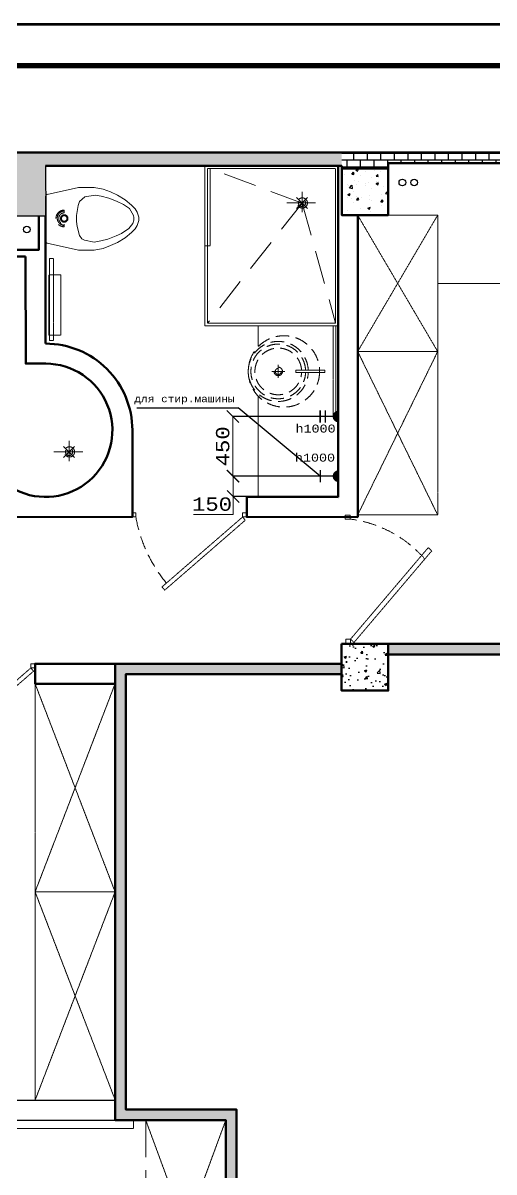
# Model space of a CAD drawing. Header units: millimetres. Extents: x 653176 to 972033, y 753746 to 925850.
# Drawn here: x 679381 to 682914, y 832706 to 841323 of the extents above; entities that cross this region are included whole.
import ezdxf

# ---------------------------------------------------------------- set-up
doc = ezdxf.new("R2010")
doc.units = ezdxf.units.MM
doc.header["$LTSCALE"] = 10
doc.linetypes.add('DASHDOTX2', pattern=[50.8, 25.4, -12.7, 0, -12.7])
doc.linetypes.add('DASHED', pattern=[0.75, 0.5, -0.25])
doc.layers.get('0').update_dxf_attribs({"color": 65, "lineweight": 25})
for name, color, linetype, lineweight in [('AL', 7, 'Continuous', 30), ('electro', 242, 'Continuous', 30), ('P-SANR-FIXT', 6, 'Continuous', 18), ('wall', 95, 'Continuous', 60), ('двери', 202, 'Continuous', 9), ('ОСИ', 75, 'DASHDOTX2', 0), ('размh150', 7, 'Continuous', 9), ('Стены', 7, 'Continuous', 25), ('ТЕКСТ1', 90, 'Continuous', 25)]:
    doc.layers.add(name, color=color, linetype=linetype, lineweight=lineweight)
doc.layers.add('AL2', color=240, linetype='Continuous', lineweight=30, transparency=0.5)
doc.styles.add('acd-studio', font='cour.ttf')
doc.dimstyles.new('у', dxfattribs={"dimtxt": 100, "dimasz": 90, "dimexe": 1, "dimexo": 1, "dimgap": 20, "dimtad": 1, "dimtoh": 1, "dimdec": 0, "dimrnd": 5, "dimtxsty": 'acd-studio', "dimblk": 'OBLIQUE', "dimcen": 2.5, "dimclrt": 256, "dimadec": 0, "dimazin": 0, "dimtfac": 1, "dimtdec": 0, "dimtmove": 0, "dimatfit": 3, "dimfxl": 1, "dimlwd": -1, "dimarcsym": 0})
pattern_1 = [(0, (158368.234, -153707.73), (0, 50.8), []), (90, (158368.234, -153707.73), (-50.8, 50.8), [50.8, -50.8])]
pattern_2 = [(45, (158368.234, -153707.73), (-35.355339, 35.355339), []), (45, (158403.534, -153707.73), (-35.355339, 35.355339), [24, -10])]

# ---------------------------------------------------------------- blocks, each defined once
blk = doc.blocks.new('_Oblique')
at = {"color": 0, "linetype": 'ByBlock', "lineweight": -2}
blk.add_line((-0.5, -0.5), (0.5, 0.5), dxfattribs=at)
blk = doc.blocks.new('*D648')
at = {"layer": 'Defpoints', "color": 0, "lineweight": 90, "transparency": 16777216}
for p in [(680956.9, 837924.1), (681747.7, 837924.1), (681745.9, 837772.1)]:
    blk.add_point(p, dxfattribs=at)
at = {"layer": 'размh150', "color": 0, "lineweight": -2, "transparency": 16777216}
for p, q in [((681746.7, 837924.1), (680955.9, 837924.1)), ((681744.9, 837772.1), (680955.9, 837772.1))]:
    blk.add_line(p, q, dxfattribs=at)
at = {"layer": 'размh150', "color": 0, "transparency": 16777216}
for p, q in [((680956.9, 837924.1), (680956.9, 837772.1)), ((680956.9, 837772.1), (680956.9, 837637.7)), ((680956.9, 837637.7), (680660.9, 837637.7))]:
    blk.add_line(p, q, dxfattribs=at)
at = {"layer": 'размh150', "color": 0, "transparency": 16777216, "xscale": 90, "yscale": 90, "zscale": 90}
for p, rotation in [((680956.9, 837924.1), 90), ((680956.9, 837772.1), 270)]:
    blk.add_blockref('_Oblique', p, dxfattribs=dict(at, rotation=rotation))
at = {"layer": 'размh150', "transparency": 16777216, "insert": (680798.9, 837713.9), "char_height": 100, "attachment_point": 5, "style": 'acd-studio'}
blk.add_mtext('150', dxfattribs=at)
blk = doc.blocks.new('*D649')
at = {"layer": 'Defpoints', "color": 0, "lineweight": 90, "transparency": 16777216}
for p in [(680955.7, 838371.8), (681745.9, 838371.8), (681746.7, 837924.1)]:
    blk.add_point(p, dxfattribs=at)
at = {"layer": 'размh150', "color": 0, "lineweight": -2, "transparency": 16777216}
for p, q in [((681744.9, 838371.8), (680954.7, 838371.8)), ((681745.7, 837924.1), (680954.7, 837924.1))]:
    blk.add_line(p, q, dxfattribs=at)
at = {"layer": 'размh150', "color": 0, "transparency": 16777216}
blk.add_line((680955.7, 837924.1), (680955.7, 838371.8), dxfattribs=at)
at = {"layer": 'размh150', "color": 0, "transparency": 16777216, "xscale": 90, "yscale": 90, "zscale": 90}
for p, rotation in [((680955.7, 838371.8), 90), ((680955.7, 837924.1), 270)]:
    blk.add_blockref('_Oblique', p, dxfattribs=dict(at, rotation=rotation))
at = {"layer": 'размh150', "transparency": 16777216, "insert": (680879.5, 838147.9), "char_height": 100, "attachment_point": 5, "rotation": 90, "style": 'acd-studio'}
blk.add_mtext('450', dxfattribs=at)

msp = doc.modelspace()

# ---------------------------------------------------------------- hatches: boundary and pattern name
at = {"layer": 'electro'}
for points in [[(681745.9, 838327.4), (681745.9, 838416.2, 0.959653)], [(681745.9, 837879.6), (681745.9, 837968.5, 0.959653)]]:
    msp.add_hatch(color=7, dxfattribs=at).paths.add_polyline_path(points)
at = {"layer": 'Стены'}
h = msp.add_hatch(dxfattribs=at)
h.set_pattern_fill('AR-B816', scale=0.25)
h.set_pattern_definition(pattern_1)
h.paths.add_polyline_path([(678806.4, 840351.6), (673795, 840351.6), (673795, 840241.6), (674150.9, 840241.6), (677770.9, 840241.6), (677770.9, 840226.6), (678119.9, 840226.6), (678119.9, 839876.6), (678136.9, 839876.6), (678136.9, 839876.8), (678935.9, 839876.6), (678998.7, 839876.6)])
h.paths.add_polyline_path([(679160.9, 840351.6), (678806.4, 840351.6), (678998.7, 839876.6), (679203.7, 839876.6)])
h.paths.add_polyline_path([(679178.7, 840351.6), (679160.9, 840351.6), (679203.7, 839876.6), (679286, 839876.6)])
h.paths.add_polyline_path([(679198.2, 840351.6), (679178.7, 840351.6), (679286, 839876.6), (679376.1, 839876.6)])
h.paths.add_polyline_path([(679550.9, 840251.6), (681771.9, 840251.6), (681771.9, 840351.6), (679198.2, 840351.6), (679376.1, 839876.6), (679550.9, 839876.6)])
h = msp.add_hatch(dxfattribs=at)
h.set_pattern_fill('AR-B816', scale=0.25)
h.set_pattern_definition(pattern_1)
h.paths.add_polyline_path([(688084.9, 840351.6), (681771.9, 840351.6), (681771.9, 840231.6), (682120.9, 840230.6), (682120.9, 840271.6), (686153.9, 840270.6), (686153.9, 840241.6), (686503.9, 840241.6), (686504.2, 840045.6), (687683.9, 840045.6), (687683.9, 839175.6), (688084.9, 839175.6)])
h = msp.add_hatch(dxfattribs=at)
h.set_pattern_fill('AR-CONC')
h.set_pattern_definition([(50, (158368.23, -153707.73), (182.184669, -15.939086), [19.05, -209.55]), (355, (158368.23, -153707.73), (-35.24342, 191.056845), [15.24, -167.640584]), (100.451445, (158383.42, -153709.06), (146.941247, 175.117752), [16.19001, -178.090245]), (46.1842, (158368.23, -153656.93), (271.07904, -42.04233), [28.575, -314.325]), (96.635558, (158390.82, -153660.43), (237.404134, 247.426125), [24.28502, -267.13561]), (351.18415, (158368.23, -153656.93), (237.404134, 247.426125), [22.85997, -251.45973]), (21, (158393.63, -153669.63), (151.614391, -102.265198), [19.05, -209.55]), (326, (158393.63, -153669.63), (61.802028, 184.187966), [15.24, -167.64]), (71.451445, (158406.27, -153678.15), (213.41642, 81.92277), [16.19001, -178.089938]), (37.5, (158368.234, -153707.73), (3.0886033, 84.555039), [0, -165.608, 0, -170.18, 0, -168.275]), (7.5, (158368.23, -153707.73), (66.8196625, 100.180575), [0, -97.028, 0, -161.798, 0, -64.135]), (327.5, (158311.59, -153707.73), (135.590595, -5.728744), [0, -63.5, 0, -198.12, 0, -262.89]), (317.5, (158286.19, -153707.73), (148.129181, 25.426491), [0, -82.55, 0, -131.572, 0, -186.69])])
h.paths.add_polyline_path([(681771.1, 836316.6), (682119.9, 836316.6), (682119.9, 836666.6), (681771.1, 836666.6)])
h = msp.add_hatch(dxfattribs=at)
h.set_pattern_fill('JIS_STN_2.5', scale=20)
h.set_pattern_definition(pattern_2)
h.paths.add_polyline_path([(687479.9, 836666.6), (682120.1, 836666.6), (682120.1, 836586.6), (687449.7, 836586.6)])
h = msp.add_hatch(dxfattribs=at)
h.set_pattern_fill('JIS_STN_2.5', scale=20)
h.set_pattern_definition(pattern_2)
h.paths.add_polyline_path([(680152.1, 836438.8), (681771.1, 836438.8), (681771.1, 836517.8), (680072.3, 836517.8), (680073.1, 833095.6), (680902.1, 833094.6), (680902.1, 831465.6), (680592.1, 831465.6), (680592.1, 831085.6), (680982.1, 831085.6), (680982.1, 833175.6), (680152.1, 833175.6)])

# ---------------------------------------------------------------- linework, layer by layer
at = {"layer": 'AL', "color": 7}
for p, q in [((680198.2, 840251.6), (679550.9, 840251.6)), ((679550.9, 840251.6), (679551.9, 839876.6)), ((681868.8, 840227.8), (681868.8, 840227.8)), ((681878.7, 840221.4), (681896.5, 840228.2)), ((681891.1, 840212), (681896.2, 840227.3)), ((681790.6, 840190), (681790.6, 840190)), ((681847.7, 840188.8), (681859.9, 840203.4)), ((681847.7, 840188.8), (681862.8, 840187.5)), ((681863.8, 840187.6), (681860.9, 840203.6)), ((681865.7, 840143.3), (681865.7, 840143.3)), ((681878.3, 840220.5), (681891, 840212)), ((681895.8, 840137.5), (681895.8, 840137.5)), ((681912.9, 840182), (681912.9, 840182)), ((681951, 840211.2), (681951, 840211.2)), ((681997.6, 840162.3), (681997.6, 840162.3)), ((682014.6, 840219.5), (682014.6, 840219.5)), ((682029.8, 840172.9), (682042.1, 840187.5)), ((682029.8, 840172.8), (682045, 840171.5)), ((682046, 840171.7), (682043.1, 840187.6)), ((682061, 840207.5), (682061, 840207.5)), ((681813.7, 840109.1), (681813.7, 840109.1)), ((681825.6, 840100.8), (681825.6, 840100.8)), ((681828.7, 840086), (681848.5, 840106.6)), ((681829, 840085.5), (681851.6, 840082)), ((681851.6, 840082.5), (681848.8, 840106.7)), ((681862.6, 840058.7), (681862.6, 840058.7)), ((681884.2, 840111), (681884.2, 840111)), ((681947.7, 840119.4), (681947.7, 840119.4)), ((681949.3, 840103.4), (681949.3, 840103.4)), ((681973.8, 840126.3), (681973.8, 840126.3)), ((681994.5, 840077.8), (681994.5, 840077.8)), ((682030, 840118.3), (682042.6, 840109.7)), ((682030.4, 840119.1), (682048.1, 840126)), ((682031.4, 840131.8), (682031.4, 840131.8)), ((682042.7, 840109.7), (682047.8, 840125.1)), ((682043.9, 840132), (682043.9, 840132)), ((682084.9, 840097.6), (682084.9, 840097.6)), ((682099.8, 840044), (682119.6, 840064.6)), ((682120.9, 840055.8), (682119.9, 840064.6)), ((681774.5, 839986.5), (681774.5, 839986.5)), ((681816.5, 840036.3), (681829.2, 840027.8)), ((681816.9, 840037.2), (681834.7, 840044)), ((681817.3, 840010.8), (681817.3, 840010.8)), ((681829.3, 840027.8), (681834.4, 840043.1)), ((681845.2, 840008.4), (681845.2, 840008.4)), ((681859.5, 839974.2), (681859.5, 839974.2)), ((681880.9, 840019.2), (681880.9, 840019.2)), ((681882.9, 839997.8), (681895.1, 840012.4)), ((681882.9, 839997.7), (681898.1, 839996.4)), ((681899.1, 839996.6), (681896.1, 840012.5)), ((681922.6, 840011.9), (681922.6, 840011.9)), ((681977.1, 840031.8), (681977.1, 840031.8)), ((681980.8, 840002.6), (681980.8, 840002.6)), ((681991.4, 839993.2), (681991.4, 839993.2)), ((682065.1, 839981.8), (682077.3, 839996.4)), ((682065.1, 839981.8), (682080.3, 839980.5)), ((682070.8, 840037.4), (682070.8, 840037.4)), ((682081.3, 839980.6), (682078.3, 839996.6)), ((682100, 840043.5), (682120.9, 840040.2)), ((682116.4, 839996.9), (682116.4, 839996.9)), ((681814.1, 839919), (681814.1, 839919)), ((681856.4, 839889.6), (681856.4, 839889.6)), ((681910.3, 839931.7), (681910.3, 839931.7)), ((681968.2, 839934.1), (681980.8, 839925.6)), ((681968.5, 839934.9), (681986.3, 839941.8)), ((681980.9, 839925.5), (681986, 839940.9)), ((681988.3, 839908.7), (681988.3, 839908.7)), ((682060.3, 839885.8), (682060.3, 839885.8)), ((682070.7, 839952.8), (682070.7, 839952.8)), ((682118.7, 839926.6), (682118.7, 839926.6)), ((678119.9, 839876.6), (679550.9, 839876.6)), ((681771.1, 836517.8), (681771.1, 836438.8)), ((680152.1, 836438.8), (680152.1, 833175.6)), ((680152.1, 836438.8), (681771.1, 836438.8)), ((677916.7, 833245.6), (680069.5, 833245.6)), ((680152.1, 833175.6), (680982.1, 833175.6)), ((680982.1, 833175.6), (680982.1, 831085.6)), ((678116.6, 833095.6), (680073.1, 833095.6))]:
    msp.add_line(p, q, dxfattribs=at)
at = {"layer": 'AL', "color": 7, "lineweight": 50, "const_width": 20}
msp.add_lwpolyline([(668453.9, 841312.7), (689453.9, 841312.7), (689453.9, 826462.7), (668453.9, 826462.7), (668453.9, 841312.7)], dxfattribs=at)
for points in [[(669503.9, 841012.7), (689153.9, 841012.7), (689153.9, 826762.7), (669503.9, 826762.7)], [(669513.9, 841002.7), (689143.9, 841002.7), (689143.9, 826772.7), (669513.9, 826772.7)], [(669523.9, 840992.7), (689133.9, 840992.7), (689133.9, 826782.7), (669523.9, 826782.7)]]:
    msp.add_lwpolyline(points, close=True, dxfattribs=at)
at = {"layer": 'AL', "color": 7, "lineweight": 50}
for points in [[(680072.3, 836517.8), (681771.1, 836517.8), (681771.1, 836666.6)], [(682120.1, 836666.6), (682120.1, 836438.8)], [(680072.3, 836367.9), (679472.3, 836367.9), (679472.3, 836517.8), (680072.3, 836517.8)], [(680073.1, 833095.6), (680072.2, 836517.8)], [(680902.1, 831465.6), (680902.1, 833095.6), (680073.1, 833095.6), (680073.1, 833095.6)]]:
    msp.add_lwpolyline(points, dxfattribs=at)
at = {"layer": 'AL', "color": 7}
for centre in [(682226.2, 840127), (682226.2, 840127), (682314.4, 840127), (682314.4, 840127), (679410, 839773.7)]:
    msp.add_circle(centre, 25, dxfattribs=at)
at = {"layer": 'AL2', "color": 7}
for points in [[(681745.9, 838417.8), (681745.9, 838517.8)], [(681745.9, 837767.8), (681745.9, 838417.8)]]:
    msp.add_lwpolyline(points, dxfattribs=at)
at = {"layer": 'electro', "color": 7}
for points in [[(681607.2, 838416.1), (681607.3, 838327.2)], [(681609.1, 838416.1), (681609.1, 838327.2)], [(681648.6, 838416.1), (681648.6, 838327.3)], [(681701.4, 838371.7), (681562.9, 838371.6)], [(681703.3, 838371.7), (681564.7, 838371.6)], [(681703.3, 837924), (681564.7, 837923.9)], [(681609.1, 837968.4), (681609.1, 837879.5)], [(681609.1, 837968.3), (681609.1, 837879.5)]]:
    msp.add_lwpolyline(points, dxfattribs=at)
at = {"layer": 'P-SANR-FIXT', "color": 7}
msp.add_line((679551, 840023.2), (679550.8, 839686.5), dxfattribs=at)
for centre, radius, start, end in [((679566.8, 840023.2), 15.7, 96.52993, 179.96548), ((679564.8, 839686.5), 14, 179.96548, 263.75437)]:
    msp.add_arc(centre, radius, start, end, dxfattribs=at)
at = {"layer": 'wall', "color": 7}
for p, q in [((688084.9, 840351.6), (673795, 840351.6)), ((679550.9, 840251.6), (681771.9, 840251.6)), ((681771.9, 840231.6), (681771.9, 840251.6)), ((688084.4, 836586.6), (682120.1, 836586.6))]:
    msp.add_line(p, q, dxfattribs=at)
for points in [[(681745.9, 837767.8), (681745.9, 840251.6)], [(682120.9, 840231.6), (682120.9, 840270.6), (686153.9, 840270.6)], [(681891.3, 839881.6), (681891.3, 837617.8)], [(679500.9, 839876.6), (679501.1, 839622), (678935.9, 839621.6), (678935.9, 839571.6), (679401.1, 839571.9)], [(679550.9, 839876.6), (679551.5, 838918.3)], [(679551.6, 838768.3), (679401.6, 838768.3), (679401.1, 839571.9)], [(680201.6, 838268.3), (680201.7, 837618.6), (677170.1, 837618), (677170.1, 837768), (679001.6, 837768.3)], [(681891.3, 837617.8), (681059.8, 837618.2), (681059.8, 837768.2), (681745.9, 837767.8)], [(687683.9, 837376.6), (687683.9, 836666.6), (681771.1, 836666.6)], [(681771.1, 836438.8), (681771.1, 836517.8), (680072.3, 836517.8), (680073.1, 833095.6), (680902.1, 833094.6), (680902.1, 831465.6), (680592.1, 831465.6), (680592.1, 831085.6), (680982.1, 831085.6), (680982.1, 833175.6), (680152.1, 833175.6), (680152.1, 836438.8), (681771.1, 836438.8), (681771.1, 836517.8)]]:
    msp.add_lwpolyline(points, dxfattribs=at)
for points in [[(681771.9, 840231.6), (682120.9, 840231.6), (682120.9, 839881.6), (681771.9, 839881.6)], [(681771.1, 836666.6), (682119.9, 836666.6), (682119.9, 836316.6), (681771.1, 836316.6)]]:
    msp.add_lwpolyline(points, close=True, dxfattribs=at)
for radius, start, end in [(650, 0, 90.00622), (500, 179.971, 90)]:
    msp.add_arc((679551.6, 838268.3), radius, start, end, dxfattribs=at)
at = {"layer": 'двери', "color": 7}
for points in [[(680228.1, 837649.8), (680201.7, 837649.9), (680201.7, 837618.3), (680228.1, 837618.2)], [(681059.7, 837649.8), (681028.1, 837649.8), (681028.1, 837618.2), (681059.7, 837618.2)], [(681798.4, 837602.4), (681798.4, 837632.3), (681834.2, 837632.4), (681834.2, 837602.5)], [(681802.3, 836666.6), (681802.2, 836702.4), (681838, 836702.5), (681838.1, 836666.7)], [(679472, 836517.8), (679440.4, 836517.9), (679440.4, 836486.3), (679472, 836486.2)]]:
    msp.add_lwpolyline(points, close=True, dxfattribs=at)
at = {"layer": 'ОСИ', "color": 7, "linetype": 'DASHED', "ltscale": 50}
for p, q in [((681475.3, 839972.3), (680784.8, 840231.6)), ((679563.5, 840037.1), (679797.4, 840089.7)), ((679797.4, 840089.7), (679915.4, 840089.7)), ((679915.4, 840089.7), (679982.1, 840076.6)), ((679982.1, 840076.6), (680037.5, 840055.9)), ((680037.5, 840055.9), (680090.3, 840031.7)), ((681474.1, 839902.8), (681474.1, 840055.7)), ((679806.4, 839984.8), (679795.1, 839953.8)), ((679846.2, 840017.9), (679806.4, 839984.8)), ((679923.6, 840031.5), (679846.2, 840017.9)), ((679966.7, 840023.9), (679923.6, 840031.5)), ((680025.8, 840008.1), (679966.7, 840023.9)), ((680083.3, 839987.1), (680025.8, 840008.1)), ((680135.6, 839962.7), (680083.3, 839987.1)), ((680090.3, 840031.7), (680147.9, 839997.4)), ((680147.9, 839997.4), (680195, 839957)), ((681475, 839972.3), (680765.9, 839071.6)), ((681359.4, 839972.9), (681576.1, 839972.9)), ((681514.5, 839931.7), (681432.1, 840014.1)), ((681514.5, 840014), (681432.1, 839931.7)), ((681475.3, 839972.3), (681725.9, 839071.6)), ((679641.4, 839876.2), (679642, 839877.9)), ((679642, 839877.9), (679642.7, 839879.6)), ((679642.7, 839879.6), (679643.4, 839881.2)), ((679643.4, 839881.2), (679644.2, 839882.8)), ((679644.2, 839882.8), (679645, 839884.4)), ((679645, 839884.4), (679645.9, 839886)), ((679645.9, 839886), (679646.8, 839887.5)), ((679646.8, 839887.5), (679647.8, 839889.1)), ((679647.8, 839889.1), (679648.9, 839890.5)), ((679648.9, 839890.5), (679650, 839892)), ((679650, 839892), (679651.1, 839893.4)), ((679651.1, 839893.4), (679652.3, 839894.8)), ((679652.3, 839894.8), (679653.6, 839896.1)), ((679653.6, 839896.1), (679654.9, 839897.4)), ((679654.9, 839897.4), (679656.2, 839898.6)), ((679656.2, 839898.6), (679657.6, 839899.8)), ((679657.6, 839899.8), (679659, 839901)), ((679659, 839901), (679660.5, 839902.1)), ((679660.5, 839902.1), (679662, 839903.2)), ((679662, 839903.2), (679663.5, 839904.2)), ((679663.5, 839904.2), (679665, 839905.1)), ((679665, 839905.1), (679666.6, 839906.1)), ((679666.6, 839906.1), (679668.3, 839906.9)), ((679668.3, 839906.9), (679669.9, 839907.7)), ((679669.9, 839907.7), (679671.6, 839908.5)), ((679671.6, 839908.5), (679673.3, 839909.2)), ((679673.3, 839909.2), (679675.1, 839909.8)), ((679675.1, 839909.8), (679676.8, 839910.4)), ((679676.8, 839910.4), (679678.6, 839910.9)), ((679678.6, 839910.9), (679680.4, 839911.4)), ((679680.4, 839911.4), (679682.2, 839911.8)), ((679682.2, 839911.8), (679684.1, 839912.1)), ((679684.1, 839912.1), (679685.9, 839912.4)), ((679685.9, 839912.4), (679687.8, 839912.6)), ((679687.8, 839912.6), (679689.6, 839912.8)), ((679689.6, 839912.8), (679691.5, 839912.8)), ((679691.5, 839919.8), (679691.5, 839898.8)), ((679782.1, 839879.9), (679782, 839833.7)), ((679795.1, 839953.8), (679782.1, 839879.9)), ((680180.1, 839931.8), (680135.6, 839962.7)), ((680210.6, 839878.8), (680180.1, 839931.8)), ((680195, 839957), (680223, 839929.1)), ((680213.1, 839865), (680210.6, 839878.8)), ((680223, 839929.1), (680237, 839904.8)), ((680237, 839904.8), (680250.9, 839866.4)), ((679638.4, 839858.7), (679638.5, 839860.5)), ((679638.5, 839856.9), (679638.4, 839858.7)), ((679638.5, 839862.2), (679638.7, 839864)), ((679638.5, 839860.5), (679638.5, 839862.2)), ((679638.6, 839855.1), (679638.5, 839856.9)), ((679638.7, 839853.4), (679638.6, 839855.1)), ((679638.7, 839864), (679638.9, 839865.8)), ((679638.9, 839851.6), (679638.7, 839853.4)), ((679638.9, 839865.8), (679639.2, 839867.5)), ((679639.2, 839849.9), (679638.9, 839851.6)), ((679639.2, 839867.5), (679639.5, 839869.3)), ((679639.5, 839848.1), (679639.2, 839849.9)), ((679639.5, 839869.3), (679639.9, 839871)), ((679639.9, 839846.4), (679639.5, 839848.1)), ((679639.9, 839871), (679640.3, 839872.8)), ((679640.3, 839844.7), (679639.9, 839846.4)), ((679640.3, 839872.8), (679640.8, 839874.5)), ((679640.8, 839843), (679640.3, 839844.7)), ((679640.8, 839874.5), (679641.4, 839876.2)), ((679641.4, 839841.4), (679640.8, 839843)), ((679642, 839839.7), (679641.4, 839841.4)), ((679642.6, 839838.1), (679642, 839839.7)), ((679643.4, 839836.5), (679642.6, 839838.1)), ((679644.1, 839834.9), (679643.4, 839836.5)), ((679644.9, 839833.4), (679644.1, 839834.9)), ((679645.8, 839831.9), (679644.9, 839833.4)), ((679646.7, 839830.4), (679645.8, 839831.9)), ((679647.7, 839829), (679646.7, 839830.4)), ((679648.7, 839827.5), (679647.7, 839829)), ((679649.7, 839826.2), (679648.7, 839827.5)), ((679650.8, 839824.8), (679649.7, 839826.2)), ((679652, 839823.5), (679650.8, 839824.8)), ((679653.2, 839822.3), (679652, 839823.5)), ((679654.4, 839821.1), (679653.2, 839822.3)), ((679655.6, 839819.9), (679654.4, 839821.1)), ((679656.9, 839818.8), (679655.6, 839819.9)), ((679658.3, 839817.7), (679656.9, 839818.8)), ((679659.6, 839816.6), (679658.3, 839817.7)), ((679661, 839815.6), (679659.6, 839816.6)), ((679661, 839826.7), (679661.2, 839826.2)), ((679662.5, 839814.7), (679661, 839815.6)), ((679661.2, 839826.2), (679661.4, 839825.8)), ((679661.4, 839825.8), (679661.6, 839825.3)), ((679661.6, 839825.3), (679661.8, 839824.8)), ((679661.8, 839824.8), (679662, 839824.4)), ((679662, 839824.4), (679662.3, 839823.9)), ((679662.3, 839823.9), (679662.5, 839823.4)), ((679662.5, 839823.4), (679662.7, 839823)), ((679663.9, 839813.8), (679662.5, 839814.7)), ((679662.7, 839823), (679663, 839822.5)), ((679663, 839822.5), (679663.3, 839822.1)), ((679663.3, 839822.1), (679663.5, 839821.6)), ((679663.5, 839821.6), (679663.8, 839821.2)), ((679663.8, 839821.2), (679664.1, 839820.7)), ((679665.4, 839813), (679663.9, 839813.8)), ((679664.1, 839820.7), (679664.4, 839820.3)), ((679664.4, 839820.3), (679664.7, 839819.8)), ((679666.9, 839812.2), (679665.4, 839813)), ((679666.6, 839817.2), (679666.9, 839816.7)), ((679666.9, 839816.7), (679667.2, 839816.3)), ((679668.5, 839811.4), (679666.9, 839812.2)), ((679667.2, 839816.3), (679667.6, 839815.9)), ((679667.6, 839815.9), (679667.9, 839815.5)), ((679667.9, 839815.5), (679668.3, 839815)), ((679668.3, 839815), (679668.7, 839814.6)), ((679670, 839810.8), (679668.5, 839811.4)), ((679668.7, 839814.6), (679669.1, 839814.2)), ((679669.1, 839814.2), (679669.4, 839813.8)), ((679669.4, 839813.8), (679669.8, 839813.4)), ((679669.8, 839813.4), (679670.2, 839813)), ((679671.6, 839810.1), (679670, 839810.8)), ((679670.2, 839813), (679670.6, 839812.6)), ((679670.6, 839812.6), (679671, 839812.2)), ((679671, 839812.2), (679671.5, 839811.8)), ((679671.5, 839811.8), (679671.9, 839811.4)), ((679673.2, 839809.5), (679671.6, 839810.1)), ((679671.9, 839811.4), (679672.3, 839811)), ((679672.3, 839811), (679672.7, 839810.6)), ((679672.7, 839810.6), (679673.2, 839810.3)), ((679673.2, 839810.3), (679673.6, 839809.9)), ((679674.8, 839809), (679673.2, 839809.5)), ((679673.6, 839809.9), (679674.1, 839809.5)), ((679674.1, 839809.5), (679674.5, 839809.1)), ((679674.5, 839809.1), (679675, 839808.8)), ((679676.4, 839808.6), (679674.8, 839809)), ((679675, 839808.8), (679675.5, 839808.4)), ((679675.5, 839808.4), (679675.9, 839808.1)), ((679675.9, 839808.1), (679676.4, 839807.7)), ((679678.1, 839808.1), (679676.4, 839808.6)), ((679676.4, 839807.7), (679676.9, 839807.4)), ((679676.9, 839807.4), (679677.4, 839807)), ((679677.4, 839807), (679677.9, 839806.7)), ((679677.9, 839806.7), (679678.4, 839806.4)), ((679679.7, 839807.8), (679678.1, 839808.1)), ((679678.4, 839806.4), (679678.9, 839806.1)), ((679678.9, 839806.1), (679679.4, 839805.7)), ((679679.4, 839805.7), (679680, 839805.4)), ((679681.4, 839807.5), (679679.7, 839807.8)), ((679680, 839805.4), (679680.5, 839805.1)), ((679680.5, 839805.1), (679681, 839804.8)), ((679681, 839804.8), (679681.6, 839804.5)), ((679683.1, 839807.2), (679681.4, 839807.5)), ((679681.6, 839804.5), (679682.1, 839804.2)), ((679682.1, 839804.2), (679682.6, 839804)), ((679682.6, 839804), (679683.2, 839803.7)), ((679684.7, 839807), (679683.1, 839807.2)), ((679683.2, 839803.7), (679683.8, 839803.4)), ((679683.8, 839803.4), (679684.3, 839803.1)), ((679684.3, 839803.1), (679684.9, 839802.9)), ((679686.4, 839806.9), (679684.7, 839807)), ((679684.9, 839802.9), (679685.5, 839802.6)), ((679685.5, 839802.6), (679686, 839802.4)), ((679686, 839802.4), (679686.6, 839802.1)), ((679688.1, 839806.8), (679686.4, 839806.9)), ((679686.6, 839802.1), (679687.2, 839801.9)), ((679687.2, 839801.9), (679687.8, 839801.6)), ((679687.8, 839801.6), (679688.4, 839801.4)), ((679689.8, 839806.8), (679688.1, 839806.8)), ((679688.4, 839801.4), (679689, 839801.2)), ((679689, 839801.2), (679689.6, 839801)), ((679689.6, 839801), (679690.2, 839800.8)), ((679691.4, 839806.8), (679689.8, 839806.8)), ((679690.2, 839800.8), (679690.8, 839800.6)), ((679690.8, 839800.6), (679691.4, 839800.4)), ((679691.4, 839814.9), (679691.4, 839793.9)), ((679782, 839833.7), (679788.7, 839795.9)), ((679788.7, 839795.9), (679806.4, 839729.6)), ((680174.2, 839781.7), (680206.3, 839819.4)), ((680206.3, 839819.4), (680213.1, 839844.6)), ((680213.1, 839844.6), (680213.1, 839865)), ((680222.9, 839780), (680236.9, 839804.2)), ((680236.9, 839804.2), (680250.9, 839842.6)), ((680250.9, 839842.6), (680250.9, 839866.4)), ((679806.4, 839729.6), (679823.9, 839704.4)), ((680016.5, 839702.5), (680081, 839726)), ((680081, 839726), (680120.2, 839744.2)), ((680090.1, 839677.5), (680147.7, 839711.7)), ((680120.2, 839744.2), (680174.2, 839781.7)), ((680147.7, 839711.7), (680194.9, 839752)), ((680194.9, 839752), (680222.9, 839780)), ((679563.3, 839672.6), (679797.1, 839619.7)), ((679797.1, 839619.7), (679915.1, 839619.7)), ((679823.9, 839704.4), (679843.6, 839693)), ((679843.6, 839693), (679915.9, 839680.2)), ((679915.1, 839619.7), (679981.9, 839632.7)), ((679915.9, 839680.2), (679965.8, 839689)), ((679965.8, 839689), (680016.5, 839702.5)), ((679981.9, 839632.7), (680037.2, 839653.3)), ((680037.2, 839653.3), (680090.1, 839677.5)), ((681295.7, 838661.1), (681295.7, 838758.2)), ((681247.2, 838709.7), (681344.2, 838709.7)), ((681426.9, 838719), (681426.9, 838700.4)), ((681426.9, 838719), (681646, 838719)), ((681426.9, 838700.4), (681646, 838700.4)), ((681646, 838719), (681646, 838700.4)), ((679728.2, 838036.2), (679728.2, 838189.1)), ((679613.4, 838106.3), (679830.1, 838106.3)), ((679768.5, 838065.1), (679686.1, 838147.5)), ((679768.5, 838147.5), (679686.1, 838065.1)), ((680302.1, 833095.6), (680302.1, 831465.6)), ((680302.1, 832816.6), (680302.4, 833095.4))]:
    msp.add_line(p, q, dxfattribs=at)
at = {"layer": 'ОСИ', "color": 7, "linetype": 'DASHED', "ltscale": 0.1}
for points in [[(680745.9, 840251.6), (680745.9, 839051.6), (681745.9, 839051.6), (681745.9, 840251.6)], [(680765.9, 840231.6), (680765.9, 839071.6), (681725.9, 839071.6), (681725.9, 840231.6)], [(679665.5, 838980.6), (679575.9, 838980.6), (679575.9, 839434.4), (679665.5, 839434.4)], [(681708.4, 839051.6), (681727.9, 839051.6), (681727.9, 838380.4), (681708.4, 838380.4)], [(681028.1, 837617.9), (680423.8, 837093.7), (680444.4, 837069.7), (681048.7, 837593.9)], [(681838, 836702.5), (682420.5, 837388.5), (682446.2, 837363.4), (681863.7, 836677.4)], [(679440.4, 836485.9), (678836.1, 835961.8), (678856.7, 835937.8), (679461, 836461.9)], [(680209.4, 833032.1), (679209.4, 833032.1), (679209.4, 833095.6), (680209.4, 833095.6)]]:
    msp.add_lwpolyline(points, close=True, dxfattribs=at)
for points in [[(680785.9, 840231.6), (680785.9, 839651.6)], [(681891.3, 838859.2), (682491.3, 838859.2), (682491.3, 839881.6), (682120.9, 839881.6)], [(681891.3, 839880.9), (682491.3, 838859.1), (681891.3, 838859.2), (682491.3, 839881.6)], [(680745.9, 839651.6), (680785.9, 839651.6)], [(679611.1, 838942.4), (679581.1, 838942.4), (679581.1, 839556.6), (679611.1, 839556.6), (679611.1, 838942.4)], [(683539.7, 839368.8), (682491.3, 839368.8)], [(681145.9, 838523.7), (681145.9, 838371.8), (681745.9, 838371.8), (681745.9, 839051.6), (681145.9, 839051.6), (681145.9, 838895.7)], [(681891.3, 837633.5), (682491.3, 837633.5), (682491.3, 838859.2), (681891.3, 838859.2), (682491.3, 837633.4), (681891.3, 837633.6), (682491.3, 838859.1)], [(681745.9, 837771.8), (681145.9, 837771.8), (681145.9, 838371.8), (681745.9, 838371.8), (681745.9, 837772.1)], [(679472.3, 836367.8), (679472.7, 833245.6), (680072.7, 833245.6), (680072.3, 836517.8)], [(679472.3, 836367.8), (680072.3, 836367.8), (680072.3, 834806.7), (679472.3, 834806.7), (680073.1, 833245.6), (679472.7, 833245.6), (680072.3, 834806.7), (679472.3, 836367.8), (680072.3, 836367.8), (679472.3, 834806.7)], [(680302.1, 831465.6), (680902.1, 833094.6), (680302.1, 833095.4), (680902.1, 831465.8)]]:
    msp.add_lwpolyline(points, dxfattribs=at)
at = {"layer": 'ОСИ', "color": 7, "linetype": 'DASHED', "ltscale": 20}
for centre, radius in [((681476.3, 839972.9), 38.2), ((681473.3, 839972.9), 27.2), ((681338.2, 838709.7), 267.5), ((681295.7, 838709.7), 31.9), ((681295.7, 838709.7), 22.7), ((679730.3, 838106.3), 38.2), ((679727.3, 838106.3), 27.2)]:
    msp.add_circle(centre, radius, dxfattribs=at)
for centre, radius, start, end in [((679691.5, 839856.9), 62.9, 89.97007, 269.97007), ((679691.5, 839856.9), 42, 89.97007, 269.97007), ((679690.8, 839856.9), 28, 89.97007, 269.97007), ((679690.8, 839856.9), 21, 89.97007, 269.97007), ((679690.8, 839856.9), 28, 269.97007, 89.97007), ((679690.8, 839856.9), 21, 269.97007, 89.97007), ((681295.7, 838709.7), 225, 2.37492, 357.62508), ((681295.7, 838709.7), 205, 2.60677, 357.39323), ((681295.7, 838709.7), 175, 3.05404, 356.94596), ((681276, 837801.4), 1063.8, 189.91592, 221.35949), ((681720.7, 836716), 893.7, 41.04252, 82.70069)]:
    msp.add_arc(centre, radius, start, end, dxfattribs=at)
at = {"layer": 'ТЕКСТ1', "color": 7, "ltscale": 200}
for p in [(680234.5, 838436.7), (681609.1, 837923.9)]:
    msp.add_line(p, (680995.5, 838436.7), dxfattribs=at)

# ---------------------------------------------------------------- texts
at = {"layer": 'ТЕКСТ1', "color": 7, "ltscale": 200, "attachment_point": 5, "style": 'acd-studio'}
for s, insert, char_height in [('для стир.машины', (680592.4, 838496.2), 50), ('h1000', (681575.4, 838280.7), 60), ('h1000', (681571.2, 838062.8), 60)]:
    msp.add_mtext(s, dxfattribs=dict(at, insert=insert, char_height=char_height))

# ---------------------------------------------------------------- dimensions: what is measured, and where the dimension line sits
at = {"layer": 'размh150'}
dim = msp.add_linear_dim(base=(680955.7, 838371.8), p1=(681746.7, 837924.1), p2=(681745.9, 838371.8), angle=90, dimstyle='у', dxfattribs=at)
dim.commit()
dim.dimension.update_dxf_attribs({"geometry": '*D649', "text_midpoint": (680879.5, 838147.9)})
dim = msp.add_linear_dim(base=(680956.9, 837924.1), p1=(681745.9, 837772.1), p2=(681747.7, 837924.1), angle=90, dimstyle='у', dxfattribs=at)
dim.commit()
dim.dimension.update_dxf_attribs({"geometry": '*D648', "text_midpoint": (680798.9, 837637.7), "dimtype": 160})

doc.saveas('drawing.dxf')
